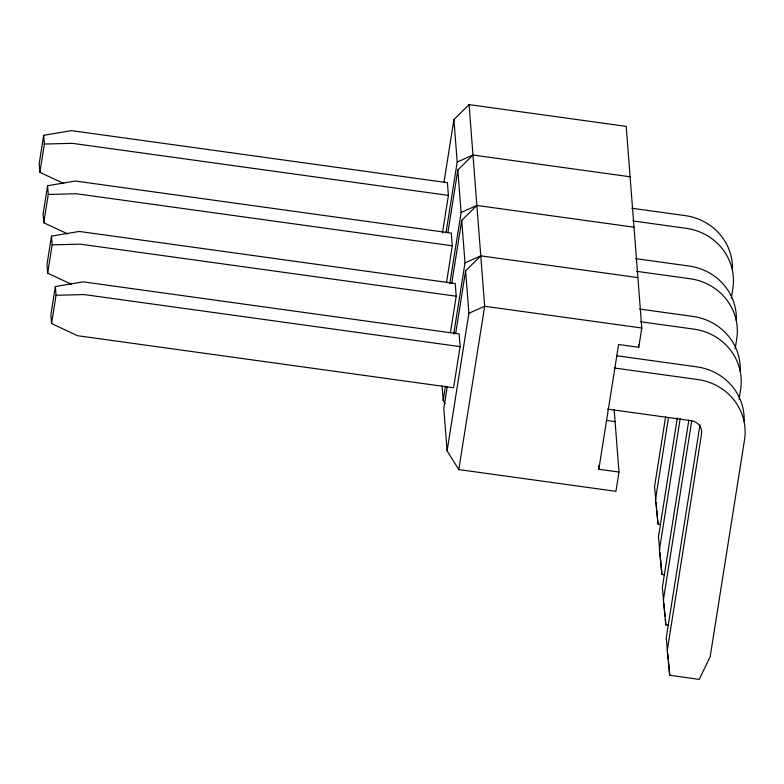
<?xml version="1.0" encoding="UTF-8"?>
<svg xmlns="http://www.w3.org/2000/svg" width="784" height="784" viewBox="0 0 784 784"><rect width="100%" height="100%" fill="white"/><g stroke="black" fill="none" stroke-linecap="round" stroke-linejoin="round"><path stroke-width="1.18" d="M442.45 233.015L448.409 195.392L447.429 182.692L71.403 130.614L43.679 135.318L39.2 163.601L39.876 172.343L63.7 183.466M39.876 172.343L44.355 144.05L43.679 135.318M446.537 282.25L452.309 245.804L451.329 233.103L75.303 181.026L47.579 185.73L43.1 214.012L43.777 222.754L67.6 233.877M43.777 222.754L48.255 194.461L47.579 185.73M450.437 332.661L456.21 296.215L455.22 283.514L79.204 231.437L51.479 236.141L46.991 264.424L47.667 273.165L71.501 284.288M47.667 273.165L52.156 244.873L51.479 236.141M55.37 286.552L50.891 314.835L51.568 323.576L77.567 335.709L453.583 387.776L460.1 346.626L459.12 333.925L83.094 281.848L55.37 286.552L56.046 295.284L51.568 323.576M443.979 182.349L453.916 119.58L469.077 104.615L626.2 126.371L641.792 328.016L638.735 347.302L618.596 344.519L598.839 469.253L618.978 472.046L615.92 491.333L458.797 469.577L447.096 450.888L443.813 408.415L447.252 386.688M446.116 232.064L457.199 162.053L453.916 119.58M447.87 232.76L457.817 169.991L472.977 155.026L630.101 176.782M449.82 283.681L461.1 212.464L457.817 169.991M451.77 283.171L461.707 220.402L476.868 205.437L633.991 227.193M445.155 403.593L443.205 400.477L445.498 385.993M453.72 334.092L465 262.875L461.707 220.402M455.671 333.582L465.608 270.813L480.768 255.849L637.892 277.605M447.096 450.888L468.891 313.286L465.608 270.813M458.797 469.577L484.669 306.26L469.077 104.615M665.606 416.872L654.542 486.697L655.826 499.82M668.497 417.539L655.532 499.398L658.011 524.065L660.383 524.388M677.317 417.931L658.442 537.109L659.726 550.231M680.208 418.597L659.422 549.809L661.912 574.476L664.273 574.799M688.842 420.185L662.343 587.52L663.627 600.642M691.733 420.851L663.323 600.221L665.812 624.887L668.174 625.211M699.985 424.85L666.243 637.931L667.517 651.053M731.296 298.292L732.824 288.659A55.703 53.263 -4.4 0 0 686.108 228.311L632.766 220.921M735.196 348.704L736.715 339.07A55.703 53.263 -4.4 0 0 690.008 278.722L636.667 271.333M739.096 399.115L740.615 389.481A55.703 53.263 -4.4 0 0 693.909 329.133L640.567 321.744M457.199 162.053L472.977 155.026M461.1 212.464L476.868 205.437M465 262.875L480.768 255.849M468.891 313.286L484.669 306.26L641.792 328.016M44.355 144.05L72.383 143.325L448.409 195.392M48.255 194.461L76.283 193.736L452.309 245.804M52.156 244.873L80.184 244.147L456.21 296.215M56.046 295.284L84.084 294.559L460.1 346.626M631.786 208.221L685.128 215.61A55.703 53.263 -4.4 0 1 732.462 269.01M635.687 258.632L689.028 266.021A55.703 53.263 -4.4 0 1 736.323 320.587M639.577 309.043L692.929 316.432A55.703 53.263 -4.4 0 1 740.214 370.999M616.802 355.76L696.819 366.843A55.703 53.263 -4.4 0 1 744.114 421.41M614.146 367.961L697.809 379.544A55.703 53.263 -4.4 0 1 744.516 439.893L710.196 656.58L699.25 679.385L669.712 675.298L667.223 650.632L701.543 433.944A12.23 11.691 -4.4 0 0 691.292 420.694L607.629 409.111M606.787 420.489L615.077 421.635M656.061 502.211L656.639 508.169M656.874 510.56L658.011 524.065M659.961 552.622L661.912 574.476M663.852 603.033L664.44 608.992M664.665 611.383L665.136 616.155M667.752 653.444L668.331 659.403M668.566 661.794L669.712 675.298M665.391 619.429L665.812 624.887M638.548 344.901L638.735 347.302M614.156 409.63L618.978 472.046M598.555 465.657L598.839 469.253M442.078 385.914L443.205 400.477"/></g></svg>
